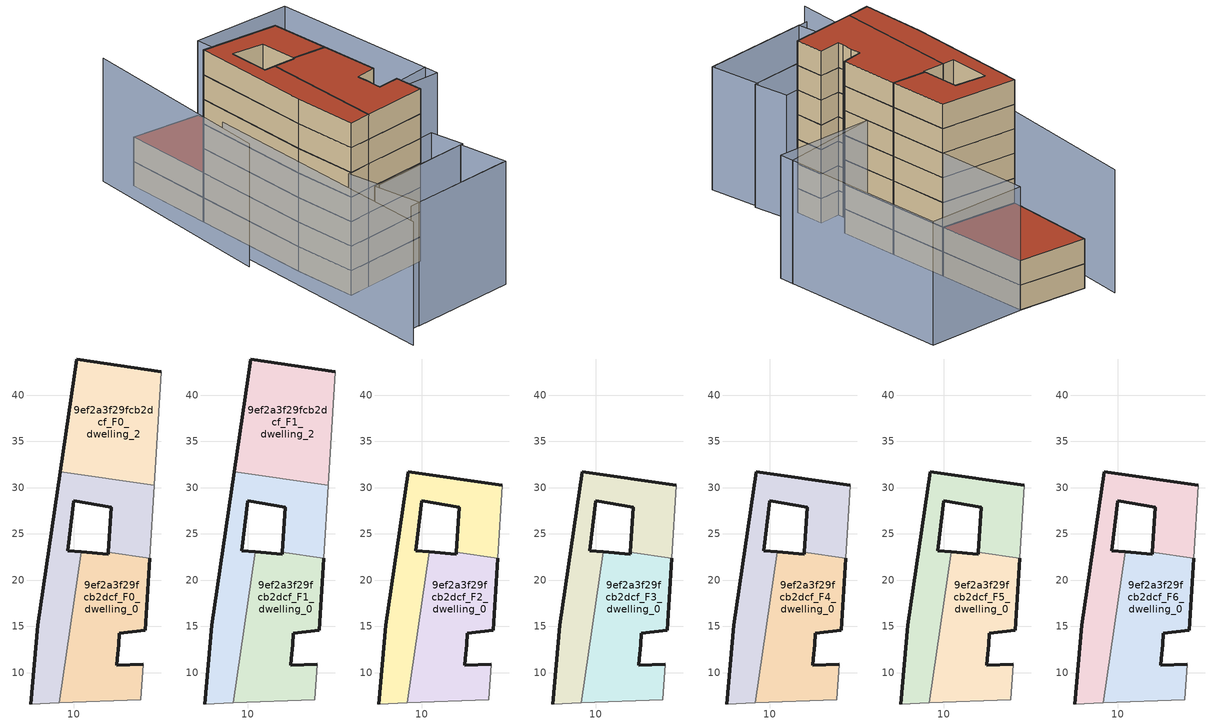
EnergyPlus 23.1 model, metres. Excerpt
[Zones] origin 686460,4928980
9ef2a3f29fcb2dcf_F0_dwelling_0
 floor ground (EU_floor_Construction): 17.28,7.08 17.55,10.92 14.66,10.83 14.71,11.51 14.89,13.01 14.92,14.29 17.76,14.59 18.23,22.37 13.76,23.03 13.75,22.82 10.82,23.08 8.44,6.74 z0
 wall outside (EU_wall_Construction): 10.82,23.08 13.75,22.82 13.76,23.03 / 18.23,22.37 17.76,14.59 14.92,14.29 14.89,13.01 14.71,11.51 14.66,10.83 17.55,10.92 z0:3
 wall adiabatic (EU_wall_Construction): 17.55,10.92 17.28,7.08 8.44,6.74 z0:3
 wall to 9ef2a3f29fcb2dcf_F0_dwelling_1 (EU_wall_Construction): 8.44,6.74 10.82,23.08 / 13.76,23.03 18.23,22.37 z0:3
9ef2a3f29fcb2dcf_F0_dwelling_1
 floor ground (EU_floor_Construction): 8.44,6.74 10.82,23.08 9.36,23.21 10,28.61 14.09,27.9 13.76,23.03 18.23,22.37 18.71,30.26 8.58,31.74 6.15,15.14 5.39,6.62 z0
 wall outside (EU_wall_Construction): 5.39,6.62 6.15,15.14 8.58,31.74 / 13.76,23.03 14.09,27.9 10,28.61 9.36,23.21 10.82,23.08 z0:3
 wall adiabatic (EU_wall_Construction): 8.44,6.74 5.39,6.62 / 18.71,30.26 18.23,22.37 z0:3
 wall to 9ef2a3f29fcb2dcf_F0_dwelling_2 (EU_wall_Construction): 8.58,31.74 18.71,30.26 z0:3
9ef2a3f29fcb2dcf_F0_dwelling_2
 floor ground (EU_floor_Construction): 18.71,30.26 19.47,42.55 10.37,43.92 8.58,31.74 z0
 wall outside (EU_wall_Construction): 8.58,31.74 10.37,43.92 19.47,42.55 z0:3
 wall adiabatic (EU_wall_Construction): 19.47,42.55 18.71,30.26 z0:3
9ef2a3f29fcb2dcf_F1_dwelling_0
 floor to 9ef2a3f29fcb2dcf_F0_dwelling_0 (EU_floor_Construction): 17.28,7.08 17.55,10.92 14.66,10.83 14.71,11.51 14.89,13.01 14.92,14.29 17.76,14.59 18.23,22.37 13.76,23.03 13.75,22.82 10.82,23.08 8.44,6.74 z3
 wall outside (EU_wall_Construction): 10.82,23.08 13.75,22.82 13.76,23.03 / 18.23,22.37 17.76,14.59 14.92,14.29 14.89,13.01 14.71,11.51 14.66,10.83 17.55,10.92 z3:6
 wall adiabatic (EU_wall_Construction): 17.55,10.92 17.28,7.08 8.44,6.74 z3:6
 wall to 9ef2a3f29fcb2dcf_F1_dwelling_1 (EU_wall_Construction): 8.44,6.74 10.82,23.08 / 13.76,23.03 18.23,22.37 z3:6
9ef2a3f29fcb2dcf_F1_dwelling_1
 floor to 9ef2a3f29fcb2dcf_F0_dwelling_1 (EU_floor_Construction): 8.44,6.74 10.82,23.08 9.36,23.21 10,28.61 14.09,27.9 13.76,23.03 18.23,22.37 18.71,30.26 8.58,31.74 6.15,15.14 5.39,6.62 z3
 wall outside (EU_wall_Construction): 5.39,6.62 6.15,15.14 8.58,31.74 / 13.76,23.03 14.09,27.9 10,28.61 9.36,23.21 10.82,23.08 z3:6
 wall adiabatic (EU_wall_Construction): 8.44,6.74 5.39,6.62 / 18.71,30.26 18.23,22.37 z3:6
 wall to 9ef2a3f29fcb2dcf_F1_dwelling_2 (EU_wall_Construction): 8.58,31.74 18.71,30.26 z3:6
9ef2a3f29fcb2dcf_F1_dwelling_2
 floor to 9ef2a3f29fcb2dcf_F0_dwelling_2 (EU_floor_Construction): 18.71,30.26 19.47,42.55 10.37,43.92 8.58,31.74 z3
 wall outside (EU_wall_Construction): 8.58,31.74 10.37,43.92 19.47,42.55 z3:6
 wall adiabatic (EU_wall_Construction): 19.47,42.55 18.71,30.26 z3:6
 roof outside (EU_roof_Construction): 19.47,42.55 18.71,30.26 8.58,31.74 10.37,43.92 z6
9ef2a3f29fcb2dcf_F2_dwelling_0
 floor to 9ef2a3f29fcb2dcf_F1_dwelling_0 (EU_floor_Construction): 17.28,7.08 17.55,10.92 14.66,10.83 14.71,11.51 14.89,13.01 14.92,14.29 17.76,14.59 18.23,22.37 13.76,23.03 13.75,22.82 10.82,23.08 8.44,6.74 z6
 wall outside (EU_wall_Construction): 10.82,23.08 13.75,22.82 13.76,23.03 / 18.23,22.37 17.76,14.59 14.92,14.29 14.89,13.01 14.71,11.51 14.66,10.83 17.55,10.92 z6:9
 wall adiabatic (EU_wall_Construction): 17.55,10.92 17.28,7.08 8.44,6.74 z6:9
 wall to 9ef2a3f29fcb2dcf_F2_dwelling_1 (EU_wall_Construction): 8.44,6.74 10.82,23.08 / 13.76,23.03 18.23,22.37 z6:9
9ef2a3f29fcb2dcf_F2_dwelling_1
 floor to 9ef2a3f29fcb2dcf_F1_dwelling_1 (EU_floor_Construction): 8.44,6.74 10.82,23.08 9.36,23.21 10,28.61 14.09,27.9 13.76,23.03 18.23,22.37 18.71,30.26 8.58,31.74 6.15,15.14 5.39,6.62 z6
 wall outside (EU_wall_Construction): 5.39,6.62 6.15,15.14 8.58,31.74 18.71,30.26 / 13.76,23.03 14.09,27.9 10,28.61 9.36,23.21 10.82,23.08 z6:9
 wall adiabatic (EU_wall_Construction): 8.44,6.74 5.39,6.62 / 18.71,30.26 18.23,22.37 z6:9
9ef2a3f29fcb2dcf_F3_dwelling_0
 floor to 9ef2a3f29fcb2dcf_F2_dwelling_0 (EU_floor_Construction): 17.28,7.08 17.55,10.92 14.66,10.83 14.71,11.51 14.89,13.01 14.92,14.29 17.76,14.59 18.23,22.37 13.76,23.03 13.75,22.82 10.82,23.08 8.44,6.74 z9
 wall outside (EU_wall_Construction): 10.82,23.08 13.75,22.82 13.76,23.03 / 18.23,22.37 17.76,14.59 14.92,14.29 14.89,13.01 14.71,11.51 14.66,10.83 17.55,10.92 z9:12
 wall adiabatic (EU_wall_Construction): 17.55,10.92 17.28,7.08 8.44,6.74 z9:12
 wall to 9ef2a3f29fcb2dcf_F3_dwelling_1 (EU_wall_Construction): 8.44,6.74 10.82,23.08 / 13.76,23.03 18.23,22.37 z9:12
9ef2a3f29fcb2dcf_F3_dwelling_1
 floor to 9ef2a3f29fcb2dcf_F2_dwelling_1 (EU_floor_Construction): 8.44,6.74 10.82,23.08 9.36,23.21 10,28.61 14.09,27.9 13.76,23.03 18.23,22.37 18.71,30.26 8.58,31.74 6.15,15.14 5.39,6.62 z9
 wall outside (EU_wall_Construction): 5.39,6.62 6.15,15.14 8.58,31.74 18.71,30.26 / 13.76,23.03 14.09,27.9 10,28.61 9.36,23.21 10.82,23.08 z9:12
 wall adiabatic (EU_wall_Construction): 8.44,6.74 5.39,6.62 / 18.71,30.26 18.23,22.37 z9:12
9ef2a3f29fcb2dcf_F4_dwelling_0
 floor to 9ef2a3f29fcb2dcf_F3_dwelling_0 (EU_floor_Construction): 17.28,7.08 17.55,10.92 14.66,10.83 14.71,11.51 14.89,13.01 14.92,14.29 17.76,14.59 18.23,22.37 13.76,23.03 13.75,22.82 10.82,23.08 8.44,6.74 z12
 wall outside (EU_wall_Construction): 10.82,23.08 13.75,22.82 13.76,23.03 / 18.23,22.37 17.76,14.59 14.92,14.29 14.89,13.01 14.71,11.51 14.66,10.83 17.55,10.92 z12:15
 wall adiabatic (EU_wall_Construction): 17.55,10.92 17.28,7.08 8.44,6.74 z12:15
 wall to 9ef2a3f29fcb2dcf_F4_dwelling_1 (EU_wall_Construction): 8.44,6.74 10.82,23.08 / 13.76,23.03 18.23,22.37 z12:15
9ef2a3f29fcb2dcf_F4_dwelling_1
 floor to 9ef2a3f29fcb2dcf_F3_dwelling_1 (EU_floor_Construction): 8.44,6.74 10.82,23.08 9.36,23.21 10,28.61 14.09,27.9 13.76,23.03 18.23,22.37 18.71,30.26 8.58,31.74 6.15,15.14 5.39,6.62 z12
 wall outside (EU_wall_Construction): 5.39,6.62 6.15,15.14 8.58,31.74 18.71,30.26 / 13.76,23.03 14.09,27.9 10,28.61 9.36,23.21 10.82,23.08 z12:15
 wall adiabatic (EU_wall_Construction): 8.44,6.74 5.39,6.62 / 18.71,30.26 18.23,22.37 z12:15
9ef2a3f29fcb2dcf_F5_dwelling_0
 floor to 9ef2a3f29fcb2dcf_F4_dwelling_0 (EU_floor_Construction): 17.28,7.08 17.55,10.92 14.66,10.83 14.71,11.51 14.89,13.01 14.92,14.29 17.76,14.59 18.23,22.37 13.76,23.03 13.75,22.82 10.82,23.08 8.44,6.74 z15
 wall outside (EU_wall_Construction): 10.82,23.08 13.75,22.82 13.76,23.03 / 18.23,22.37 17.76,14.59 14.92,14.29 14.89,13.01 14.71,11.51 14.66,10.83 17.55,10.92 z15:18
 wall adiabatic (EU_wall_Construction): 17.55,10.92 17.28,7.08 8.44,6.74 z15:18
 wall to 9ef2a3f29fcb2dcf_F5_dwelling_1 (EU_wall_Construction): 8.44,6.74 10.82,23.08 / 13.76,23.03 18.23,22.37 z15:18
9ef2a3f29fcb2dcf_F5_dwelling_1
 floor to 9ef2a3f29fcb2dcf_F4_dwelling_1 (EU_floor_Construction): 8.44,6.74 10.82,23.08 9.36,23.21 10,28.61 14.09,27.9 13.76,23.03 18.23,22.37 18.71,30.26 8.58,31.74 6.15,15.14 5.39,6.62 z15
 wall outside (EU_wall_Construction): 5.39,6.62 6.15,15.14 8.58,31.74 18.71,30.26 / 13.76,23.03 14.09,27.9 10,28.61 9.36,23.21 10.82,23.08 z15:18
 wall adiabatic (EU_wall_Construction): 8.44,6.74 5.39,6.62 / 18.71,30.26 18.23,22.37 z15:18
9ef2a3f29fcb2dcf_F6_dwelling_0
 floor to 9ef2a3f29fcb2dcf_F5_dwelling_0 (EU_floor_Construction): 17.28,7.08 17.55,10.92 14.66,10.83 14.71,11.51 14.89,13.01 14.92,14.29 17.76,14.59 18.23,22.37 13.76,23.03 13.75,22.82 10.82,23.08 8.44,6.74 z18
 wall outside (EU_wall_Construction): 10.82,23.08 13.75,22.82 13.76,23.03 / 18.23,22.37 17.76,14.59 14.92,14.29 14.89,13.01 14.71,11.51 14.66,10.83 17.55,10.92 z18:21
 wall adiabatic (EU_wall_Construction): 17.55,10.92 17.28,7.08 8.44,6.74 z18:21
 wall to 9ef2a3f29fcb2dcf_F6_dwelling_1 (EU_wall_Construction): 8.44,6.74 10.82,23.08 / 13.76,23.03 18.23,22.37 z18:21
 roof outside (EU_roof_Construction): 18.23,22.37 17.76,14.59 14.92,14.29 14.89,13.01 14.71,11.51 14.66,10.83 17.55,10.92 17.28,7.08 8.44,6.74 10.82,23.08 13.75,22.82 13.76,23.03 z21
9ef2a3f29fcb2dcf_F6_dwelling_1
 floor to 9ef2a3f29fcb2dcf_F5_dwelling_1 (EU_floor_Construction): 8.44,6.74 10.82,23.08 9.36,23.21 10,28.61 14.09,27.9 13.76,23.03 18.23,22.37 18.71,30.26 8.58,31.74 6.15,15.14 5.39,6.62 z18
 wall outside (EU_wall_Construction): 5.39,6.62 6.15,15.14 8.58,31.74 18.71,30.26 / 13.76,23.03 14.09,27.9 10,28.61 9.36,23.21 10.82,23.08 z18:21
 wall adiabatic (EU_wall_Construction): 8.44,6.74 5.39,6.62 / 18.71,30.26 18.23,22.37 z18:21
 roof outside (EU_roof_Construction): 18.71,30.26 18.23,22.37 13.76,23.03 14.09,27.9 10,28.61 9.36,23.21 10.82,23.08 8.44,6.74 5.39,6.62 6.15,15.14 8.58,31.74 z21
shading: 3.32,-4.32 18.79,-3.88 / 16.43,18.14 31.35,19.29 / 5.53,26.04 0.44,-7.25 / 9.03,47.18 3.34,20.03 / 4.52,2.26 19.03,2.63 / 19.03,2.63 19.2,-3.92 / 19.2,-3.92 4.69,-4.29 / 4.69,-4.29 4.52,2.26 / 5,6.61 19.12,7.15 / 19.12,7.15 19.3,2.64 / 19.3,2.64 5.17,2.1 / 5.17,2.1 5,6.61 / 17.96,18.26 19.47,42.55 / 19.47,42.55 32.74,41.72 / 32.74,41.72 31.23,17.43 / 31.23,17.43 17.96,18.26 z0:15
[Building]
EU S2 Campaign: North Axis=0; Terrain=City; Solar Distribution=FullExterior
[Site:Location]
Bologna: Latitude=44.5; Longitude=11.25; Time Zone=1; Elevation=37
[SizingPeriod:WeatherFileDays]
AnnualSizingPeriod: Begin Month=1; Begin Day of Month=1; End Month=12; End Day of Month=31; Day of Week for Start Day=Monday; Use Weather File Daylight Saving Period=No; Use Weather File Rain and Snow Indicators=No
[MATERIAL]
EU_InternalMass_Material: Roughness=MediumRough; Thickness=0.1; Conductivity=1; Density=1800; Specific Heat=900; Thermal Absorptance=0.9; Solar Absorptance=0.7; Visible Absorptance=0.7
[MATERIAL:NOMASS] Roughness=MediumRough; Thermal Absorptance=0.9; Solar Absorptance=0.7; Visible Absorptance=0.7
Name | Thermal Resistance
EU_wall_NoMass | 0.905828
EU_roof_NoMass | 0.37593
EU_floor_NoMass | 0.67114
[CONSTRUCTION]
EU_wall_Construction: EU_wall_NoMass
EU_roof_Construction: EU_roof_NoMass
EU_floor_Construction: EU_floor_NoMass
EU_InternalMass_Construction: EU_InternalMass_Material
[ZONE] Type=1; Multiplier=1; Ceiling Height=autocalculate; Floor Area=autocalculate; Part of Total Floor Area=Yes
Name | Volume
9ef2a3f29fcb2dcf_F0_dwelling_0 | 358.314
9ef2a3f29fcb2dcf_F1_dwelling_0; 9ef2a3f29fcb2dcf_F2_dwelling_0; 9ef2a3f29fcb2dcf_F3_dwelling_0; 9ef2a3f29fcb2dcf_F4_dwelling_0; 9ef2a3f29fcb2dcf_F5_dwelling_0; 9ef2a3f29fcb2dcf_F6_dwelling_0 | 358.315
9ef2a3f29fcb2dcf_F0_dwelling_1 | 358.318
9ef2a3f29fcb2dcf_F1_dwelling_1; 9ef2a3f29fcb2dcf_F2_dwelling_1; 9ef2a3f29fcb2dcf_F3_dwelling_1; 9ef2a3f29fcb2dcf_F4_dwelling_1; 9ef2a3f29fcb2dcf_F5_dwelling_1; 9ef2a3f29fcb2dcf_F6_dwelling_1 | 358.316
9ef2a3f29fcb2dcf_F0_dwelling_2 | 358.354
9ef2a3f29fcb2dcf_F1_dwelling_2 | 358.356
[INTERNALMASS] Construction=EU_InternalMass_Construction
Name | Zone or ZoneList | Surface Area
9ef2a3f29fcb2dcf_F0_dwelling_0_EU_InternalMass | 9ef2a3f29fcb2dcf_F0_dwelling_0 | 119.439
9ef2a3f29fcb2dcf_F0_dwelling_1_EU_InternalMass | 9ef2a3f29fcb2dcf_F0_dwelling_1 | 119.439
9ef2a3f29fcb2dcf_F0_dwelling_2_EU_InternalMass | 9ef2a3f29fcb2dcf_F0_dwelling_2 | 119.451
9ef2a3f29fcb2dcf_F1_dwelling_0_EU_InternalMass | 9ef2a3f29fcb2dcf_F1_dwelling_0 | 119.439
9ef2a3f29fcb2dcf_F1_dwelling_1_EU_InternalMass | 9ef2a3f29fcb2dcf_F1_dwelling_1 | 119.439
9ef2a3f29fcb2dcf_F1_dwelling_2_EU_InternalMass | 9ef2a3f29fcb2dcf_F1_dwelling_2 | 119.451
9ef2a3f29fcb2dcf_F2_dwelling_0_EU_InternalMass | 9ef2a3f29fcb2dcf_F2_dwelling_0 | 179.119
9ef2a3f29fcb2dcf_F2_dwelling_1_EU_InternalMass | 9ef2a3f29fcb2dcf_F2_dwelling_1 | 179.214
9ef2a3f29fcb2dcf_F3_dwelling_0_EU_InternalMass | 9ef2a3f29fcb2dcf_F3_dwelling_0 | 179.119
9ef2a3f29fcb2dcf_F3_dwelling_1_EU_InternalMass | 9ef2a3f29fcb2dcf_F3_dwelling_1 | 179.214
9ef2a3f29fcb2dcf_F4_dwelling_0_EU_InternalMass | 9ef2a3f29fcb2dcf_F4_dwelling_0 | 179.119
9ef2a3f29fcb2dcf_F4_dwelling_1_EU_InternalMass | 9ef2a3f29fcb2dcf_F4_dwelling_1 | 179.214
9ef2a3f29fcb2dcf_F5_dwelling_0_EU_InternalMass | 9ef2a3f29fcb2dcf_F5_dwelling_0 | 179.119
9ef2a3f29fcb2dcf_F5_dwelling_1_EU_InternalMass | 9ef2a3f29fcb2dcf_F5_dwelling_1 | 179.214
9ef2a3f29fcb2dcf_F6_dwelling_0_EU_InternalMass | 9ef2a3f29fcb2dcf_F6_dwelling_0 | 179.119
9ef2a3f29fcb2dcf_F6_dwelling_1_EU_InternalMass | 9ef2a3f29fcb2dcf_F6_dwelling_1 | 179.214
[OTHEREQUIPMENT] Fuel Type=Electricity; Design Level Calculation Method=Watts/Area; Power per Zone Floor Area=1; Fraction Latent=0; Fraction Radiant=0; Fraction Lost=0; Carbon Dioxide Generation Rate=0; EndUse Subcategory=EU_Step8_InternalGains
Name | Zone or ZoneList or Space or SpaceList | Schedule
EU_Step8_InternalGain_9ef2a3f29fcb2dcf_F0_dwelling_0_f000 | 9ef2a3f29fcb2dcf_F0_dwelling_0 | EU_Step8_GainSchedule_9ef2a3f29fcb2dcf_F0_dwelling_0_f000
EU_Step8_InternalGain_9ef2a3f29fcb2dcf_F0_dwelling_1_f000 | 9ef2a3f29fcb2dcf_F0_dwelling_1 | EU_Step8_GainSchedule_9ef2a3f29fcb2dcf_F0_dwelling_1_f000
EU_Step8_InternalGain_9ef2a3f29fcb2dcf_F0_dwelling_2_f000 | 9ef2a3f29fcb2dcf_F0_dwelling_2 | EU_Step8_GainSchedule_9ef2a3f29fcb2dcf_F0_dwelling_2_f000
EU_Step8_InternalGain_9ef2a3f29fcb2dcf_F1_dwelling_0_f000 | 9ef2a3f29fcb2dcf_F1_dwelling_0 | EU_Step8_GainSchedule_9ef2a3f29fcb2dcf_F1_dwelling_0_f000
EU_Step8_InternalGain_9ef2a3f29fcb2dcf_F1_dwelling_1_f000 | 9ef2a3f29fcb2dcf_F1_dwelling_1 | EU_Step8_GainSchedule_9ef2a3f29fcb2dcf_F1_dwelling_1_f000
EU_Step8_InternalGain_9ef2a3f29fcb2dcf_F1_dwelling_2_f000 | 9ef2a3f29fcb2dcf_F1_dwelling_2 | EU_Step8_GainSchedule_9ef2a3f29fcb2dcf_F1_dwelling_2_f000
EU_Step8_InternalGain_9ef2a3f29fcb2dcf_F2_dwelling_0_f000 | 9ef2a3f29fcb2dcf_F2_dwelling_0 | EU_Step8_GainSchedule_9ef2a3f29fcb2dcf_F2_dwelling_0_f000
EU_Step8_InternalGain_9ef2a3f29fcb2dcf_F2_dwelling_1_f000 | 9ef2a3f29fcb2dcf_F2_dwelling_1 | EU_Step8_GainSchedule_9ef2a3f29fcb2dcf_F2_dwelling_1_f000
EU_Step8_InternalGain_9ef2a3f29fcb2dcf_F3_dwelling_0_f000 | 9ef2a3f29fcb2dcf_F3_dwelling_0 | EU_Step8_GainSchedule_9ef2a3f29fcb2dcf_F3_dwelling_0_f000
EU_Step8_InternalGain_9ef2a3f29fcb2dcf_F3_dwelling_1_f000 | 9ef2a3f29fcb2dcf_F3_dwelling_1 | EU_Step8_GainSchedule_9ef2a3f29fcb2dcf_F3_dwelling_1_f000
EU_Step8_InternalGain_9ef2a3f29fcb2dcf_F4_dwelling_0_f000 | 9ef2a3f29fcb2dcf_F4_dwelling_0 | EU_Step8_GainSchedule_9ef2a3f29fcb2dcf_F4_dwelling_0_f000
EU_Step8_InternalGain_9ef2a3f29fcb2dcf_F4_dwelling_1_f000 | 9ef2a3f29fcb2dcf_F4_dwelling_1 | EU_Step8_GainSchedule_9ef2a3f29fcb2dcf_F4_dwelling_1_f000
EU_Step8_InternalGain_9ef2a3f29fcb2dcf_F5_dwelling_0_f000 | 9ef2a3f29fcb2dcf_F5_dwelling_0 | EU_Step8_GainSchedule_9ef2a3f29fcb2dcf_F5_dwelling_0_f000
EU_Step8_InternalGain_9ef2a3f29fcb2dcf_F5_dwelling_1_f000 | 9ef2a3f29fcb2dcf_F5_dwelling_1 | EU_Step8_GainSchedule_9ef2a3f29fcb2dcf_F5_dwelling_1_f000
EU_Step8_InternalGain_9ef2a3f29fcb2dcf_F6_dwelling_0_f000 | 9ef2a3f29fcb2dcf_F6_dwelling_0 | EU_Step8_GainSchedule_9ef2a3f29fcb2dcf_F6_dwelling_0_f000
EU_Step8_InternalGain_9ef2a3f29fcb2dcf_F6_dwelling_1_f000 | 9ef2a3f29fcb2dcf_F6_dwelling_1 | EU_Step8_GainSchedule_9ef2a3f29fcb2dcf_F6_dwelling_1_f000
[ZONEVENTILATION:DESIGNFLOWRATE] Schedule=EU_AlwaysOn; Design Flow Rate Calculation Method=AirChanges/Hour; Air Changes per Hour=0.73129; Ventilation Type=Natural; Fan Pressure Rise=0; Fan Total Efficiency=1; Constant Term Coefficient=1; Temperature Term Coefficient=0; Velocity Term Coefficient=0; Velocity Squared Term Coefficient=0; Minimum Indoor Temperature=-100; Maximum Indoor Temperature=100; Delta Temperature=-100; Minimum Outdoor Temperature=-100; Maximum Outdoor Temperature=100; Maximum Wind Speed=40
Name | Zone or ZoneList or Space or SpaceList
EU_ConstantAir_9ef2a3f29fcb2dcf_F0_dwelling_0 | 9ef2a3f29fcb2dcf_F0_dwelling_0
EU_ConstantAir_9ef2a3f29fcb2dcf_F0_dwelling_1 | 9ef2a3f29fcb2dcf_F0_dwelling_1
EU_ConstantAir_9ef2a3f29fcb2dcf_F0_dwelling_2 | 9ef2a3f29fcb2dcf_F0_dwelling_2
EU_ConstantAir_9ef2a3f29fcb2dcf_F1_dwelling_0 | 9ef2a3f29fcb2dcf_F1_dwelling_0
EU_ConstantAir_9ef2a3f29fcb2dcf_F1_dwelling_1 | 9ef2a3f29fcb2dcf_F1_dwelling_1
EU_ConstantAir_9ef2a3f29fcb2dcf_F1_dwelling_2 | 9ef2a3f29fcb2dcf_F1_dwelling_2
EU_ConstantAir_9ef2a3f29fcb2dcf_F2_dwelling_0 | 9ef2a3f29fcb2dcf_F2_dwelling_0
EU_ConstantAir_9ef2a3f29fcb2dcf_F2_dwelling_1 | 9ef2a3f29fcb2dcf_F2_dwelling_1
EU_ConstantAir_9ef2a3f29fcb2dcf_F3_dwelling_0 | 9ef2a3f29fcb2dcf_F3_dwelling_0
EU_ConstantAir_9ef2a3f29fcb2dcf_F3_dwelling_1 | 9ef2a3f29fcb2dcf_F3_dwelling_1
EU_ConstantAir_9ef2a3f29fcb2dcf_F4_dwelling_0 | 9ef2a3f29fcb2dcf_F4_dwelling_0
EU_ConstantAir_9ef2a3f29fcb2dcf_F4_dwelling_1 | 9ef2a3f29fcb2dcf_F4_dwelling_1
EU_ConstantAir_9ef2a3f29fcb2dcf_F5_dwelling_0 | 9ef2a3f29fcb2dcf_F5_dwelling_0
EU_ConstantAir_9ef2a3f29fcb2dcf_F5_dwelling_1 | 9ef2a3f29fcb2dcf_F5_dwelling_1
EU_ConstantAir_9ef2a3f29fcb2dcf_F6_dwelling_0 | 9ef2a3f29fcb2dcf_F6_dwelling_0
EU_ConstantAir_9ef2a3f29fcb2dcf_F6_dwelling_1 | 9ef2a3f29fcb2dcf_F6_dwelling_1
[HVACTEMPLATE:THERMOSTAT] Constant Heating Setpoint=20; Constant Cooling Setpoint=50
EU_HeatOnly_9ef2a3f29fcb2dcf_F0_dwelling_0; EU_HeatOnly_9ef2a3f29fcb2dcf_F0_dwelling_1; EU_HeatOnly_9ef2a3f29fcb2dcf_F0_dwelling_2; EU_HeatOnly_9ef2a3f29fcb2dcf_F1_dwelling_0; EU_HeatOnly_9ef2a3f29fcb2dcf_F1_dwelling_1; EU_HeatOnly_9ef2a3f29fcb2dcf_F1_dwelling_2; EU_HeatOnly_9ef2a3f29fcb2dcf_F2_dwelling_0; EU_HeatOnly_9ef2a3f29fcb2dcf_F2_dwelling_1; EU_HeatOnly_9ef2a3f29fcb2dcf_F3_dwelling_0; EU_HeatOnly_9ef2a3f29fcb2dcf_F3_dwelling_1; EU_HeatOnly_9ef2a3f29fcb2dcf_F4_dwelling_0; EU_HeatOnly_9ef2a3f29fcb2dcf_F4_dwelling_1; EU_HeatOnly_9ef2a3f29fcb2dcf_F5_dwelling_0; EU_HeatOnly_9ef2a3f29fcb2dcf_F5_dwelling_1; EU_HeatOnly_9ef2a3f29fcb2dcf_F6_dwelling_0; EU_HeatOnly_9ef2a3f29fcb2dcf_F6_dwelling_1
[HVACTEMPLATE:ZONE:IDEALLOADSAIRSYSTEM] System Availability Schedule=EU_AlwaysOn; Maximum Heating Supply Air Temperature=50; Minimum Cooling Supply Air Temperature=13; Maximum Heating Supply Air Humidity Ratio=0.0156; Minimum Cooling Supply Air Humidity Ratio=0.0077; Heating Limit=NoLimit; Cooling Limit=NoLimit; Heating Availability Schedule=EU_AlwaysOn; Cooling Availability Schedule=EU_CoolingOff; Dehumidification Control Type=ConstantSensibleHeatRatio; Cooling Sensible Heat Ratio=0.7; Dehumidification Setpoint=60; Humidification Control Type=None; Humidification Setpoint=30; Outdoor Air Method=None; Outdoor Air Flow Rate per Person=0.00944; Outdoor Air Flow Rate per Zone Floor Area=0; Outdoor Air Flow Rate per Zone=0; Demand Controlled Ventilation Type=None; Outdoor Air Economizer Type=NoEconomizer; Heat Recovery Type=None; Sensible Heat Recovery Effectiveness=0.7; Latent Heat Recovery Effectiveness=0.65
Name | Template Thermostat
9ef2a3f29fcb2dcf_F0_dwelling_0 | EU_HeatOnly_9ef2a3f29fcb2dcf_F0_dwelling_0
9ef2a3f29fcb2dcf_F0_dwelling_1 | EU_HeatOnly_9ef2a3f29fcb2dcf_F0_dwelling_1
9ef2a3f29fcb2dcf_F0_dwelling_2 | EU_HeatOnly_9ef2a3f29fcb2dcf_F0_dwelling_2
9ef2a3f29fcb2dcf_F1_dwelling_0 | EU_HeatOnly_9ef2a3f29fcb2dcf_F1_dwelling_0
9ef2a3f29fcb2dcf_F1_dwelling_1 | EU_HeatOnly_9ef2a3f29fcb2dcf_F1_dwelling_1
9ef2a3f29fcb2dcf_F1_dwelling_2 | EU_HeatOnly_9ef2a3f29fcb2dcf_F1_dwelling_2
9ef2a3f29fcb2dcf_F2_dwelling_0 | EU_HeatOnly_9ef2a3f29fcb2dcf_F2_dwelling_0
9ef2a3f29fcb2dcf_F2_dwelling_1 | EU_HeatOnly_9ef2a3f29fcb2dcf_F2_dwelling_1
9ef2a3f29fcb2dcf_F3_dwelling_0 | EU_HeatOnly_9ef2a3f29fcb2dcf_F3_dwelling_0
9ef2a3f29fcb2dcf_F3_dwelling_1 | EU_HeatOnly_9ef2a3f29fcb2dcf_F3_dwelling_1
9ef2a3f29fcb2dcf_F4_dwelling_0 | EU_HeatOnly_9ef2a3f29fcb2dcf_F4_dwelling_0
9ef2a3f29fcb2dcf_F4_dwelling_1 | EU_HeatOnly_9ef2a3f29fcb2dcf_F4_dwelling_1
9ef2a3f29fcb2dcf_F5_dwelling_0 | EU_HeatOnly_9ef2a3f29fcb2dcf_F5_dwelling_0
9ef2a3f29fcb2dcf_F5_dwelling_1 | EU_HeatOnly_9ef2a3f29fcb2dcf_F5_dwelling_1
9ef2a3f29fcb2dcf_F6_dwelling_0 | EU_HeatOnly_9ef2a3f29fcb2dcf_F6_dwelling_0
9ef2a3f29fcb2dcf_F6_dwelling_1 | EU_HeatOnly_9ef2a3f29fcb2dcf_F6_dwelling_1
[SIZING:ZONE] Zone Cooling Design Supply Air Temperature Input Method=SupplyAirTemperature; Zone Cooling Design Supply Air Temperature=13; Zone Heating Design Supply Air Temperature Input Method=SupplyAirTemperature; Zone Heating Design Supply Air Temperature=50; Zone Cooling Design Supply Air Humidity Ratio=0.008; Zone Heating Design Supply Air Humidity Ratio=0.008; Cooling Design Air Flow Method=DesignDay; Cooling Design Air Flow Rate=0; Cooling Minimum Air Flow per Zone Floor Area=0.000762; Cooling Minimum Air Flow=0; Cooling Minimum Air Flow Fraction=0.2; Heating Design Air Flow Method=DesignDay; Heating Design Air Flow Rate=0; Heating Maximum Air Flow per Zone Floor Area=0.002032; Heating Maximum Air Flow=0.141576; Heating Maximum Air Flow Fraction=0.3; Account for Dedicated Outdoor Air System=No; Dedicated Outdoor Air System Control Strategy=NeutralSupplyAir; Dedicated Outdoor Air Low Setpoint Temperature for Design=autosize; Dedicated Outdoor Air High Setpoint Temperature for Design=autosize; Zone Load Sizing Method=Sensible Load Only No Latent Load; Zone Latent Cooling Design Supply Air Humidity Ratio Input Method=HumidityRatioDifference; Zone Cooling Design Supply Air Humidity Ratio Difference=0.005; Zone Latent Heating Design Supply Air Humidity Ratio Input Method=HumidityRatioDifference; Zone Humidification Design Supply Air Humidity Ratio Difference=0.005
9ef2a3f29fcb2dcf_F0_dwelling_0; 9ef2a3f29fcb2dcf_F0_dwelling_1; 9ef2a3f29fcb2dcf_F0_dwelling_2; 9ef2a3f29fcb2dcf_F1_dwelling_0; 9ef2a3f29fcb2dcf_F1_dwelling_1; 9ef2a3f29fcb2dcf_F1_dwelling_2; 9ef2a3f29fcb2dcf_F2_dwelling_0; 9ef2a3f29fcb2dcf_F2_dwelling_1; 9ef2a3f29fcb2dcf_F3_dwelling_0; 9ef2a3f29fcb2dcf_F3_dwelling_1; 9ef2a3f29fcb2dcf_F4_dwelling_0; 9ef2a3f29fcb2dcf_F4_dwelling_1; 9ef2a3f29fcb2dcf_F5_dwelling_0; 9ef2a3f29fcb2dcf_F5_dwelling_1; 9ef2a3f29fcb2dcf_F6_dwelling_0; 9ef2a3f29fcb2dcf_F6_dwelling_1
[SCHEDULE:CONSTANT]
Name | Hourly Value
EU_AlwaysOn | 1
EU_CoolingOff | 0
[SCHEDULE:FILE] Column Number=1; Rows to Skip at Top=0; Number of Hours of Data=8760; Column Separator=Comma; Interpolate to Timestep=No; Minutes per Item=60; Adjust Schedule for Daylight Savings=Yes
Name | File
EU_Step8_GainSchedule_9ef2a3f29fcb2dcf_F0_dwelling_0_f000 | ../../schedules/9ef2a3f29fcb2dcf/9ef2a3f29fcb2dcf_F0_dwelling_0_f000_gain.csv
EU_Step8_GainSchedule_9ef2a3f29fcb2dcf_F0_dwelling_1_f000 | ../../schedules/9ef2a3f29fcb2dcf/9ef2a3f29fcb2dcf_F0_dwelling_1_f000_gain.csv
EU_Step8_GainSchedule_9ef2a3f29fcb2dcf_F0_dwelling_2_f000 | ../../schedules/9ef2a3f29fcb2dcf/9ef2a3f29fcb2dcf_F0_dwelling_2_f000_gain.csv
EU_Step8_GainSchedule_9ef2a3f29fcb2dcf_F1_dwelling_0_f000 | ../../schedules/9ef2a3f29fcb2dcf/9ef2a3f29fcb2dcf_F1_dwelling_0_f000_gain.csv
EU_Step8_GainSchedule_9ef2a3f29fcb2dcf_F1_dwelling_1_f000 | ../../schedules/9ef2a3f29fcb2dcf/9ef2a3f29fcb2dcf_F1_dwelling_1_f000_gain.csv
EU_Step8_GainSchedule_9ef2a3f29fcb2dcf_F1_dwelling_2_f000 | ../../schedules/9ef2a3f29fcb2dcf/9ef2a3f29fcb2dcf_F1_dwelling_2_f000_gain.csv
EU_Step8_GainSchedule_9ef2a3f29fcb2dcf_F2_dwelling_0_f000 | ../../schedules/9ef2a3f29fcb2dcf/9ef2a3f29fcb2dcf_F2_dwelling_0_f000_gain.csv
EU_Step8_GainSchedule_9ef2a3f29fcb2dcf_F2_dwelling_1_f000 | ../../schedules/9ef2a3f29fcb2dcf/9ef2a3f29fcb2dcf_F2_dwelling_1_f000_gain.csv
EU_Step8_GainSchedule_9ef2a3f29fcb2dcf_F3_dwelling_0_f000 | ../../schedules/9ef2a3f29fcb2dcf/9ef2a3f29fcb2dcf_F3_dwelling_0_f000_gain.csv
EU_Step8_GainSchedule_9ef2a3f29fcb2dcf_F3_dwelling_1_f000 | ../../schedules/9ef2a3f29fcb2dcf/9ef2a3f29fcb2dcf_F3_dwelling_1_f000_gain.csv
EU_Step8_GainSchedule_9ef2a3f29fcb2dcf_F4_dwelling_0_f000 | ../../schedules/9ef2a3f29fcb2dcf/9ef2a3f29fcb2dcf_F4_dwelling_0_f000_gain.csv
EU_Step8_GainSchedule_9ef2a3f29fcb2dcf_F4_dwelling_1_f000 | ../../schedules/9ef2a3f29fcb2dcf/9ef2a3f29fcb2dcf_F4_dwelling_1_f000_gain.csv
EU_Step8_GainSchedule_9ef2a3f29fcb2dcf_F5_dwelling_0_f000 | ../../schedules/9ef2a3f29fcb2dcf/9ef2a3f29fcb2dcf_F5_dwelling_0_f000_gain.csv
EU_Step8_GainSchedule_9ef2a3f29fcb2dcf_F5_dwelling_1_f000 | ../../schedules/9ef2a3f29fcb2dcf/9ef2a3f29fcb2dcf_F5_dwelling_1_f000_gain.csv
EU_Step8_GainSchedule_9ef2a3f29fcb2dcf_F6_dwelling_0_f000 | ../../schedules/9ef2a3f29fcb2dcf/9ef2a3f29fcb2dcf_F6_dwelling_0_f000_gain.csv
EU_Step8_GainSchedule_9ef2a3f29fcb2dcf_F6_dwelling_1_f000 | ../../schedules/9ef2a3f29fcb2dcf/9ef2a3f29fcb2dcf_F6_dwelling_1_f000_gain.csv
